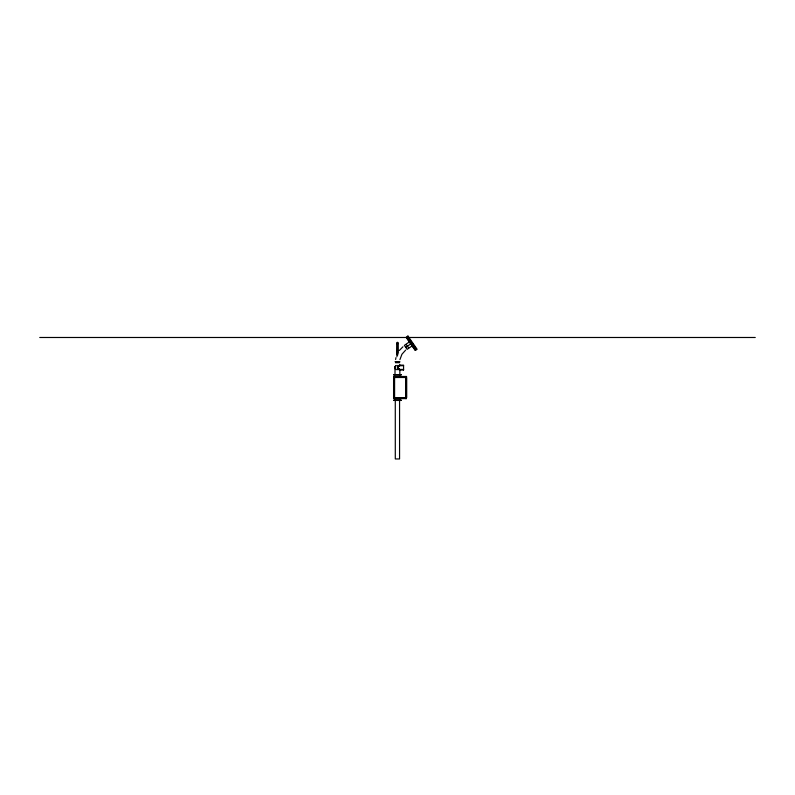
<?xml version="1.0" encoding="UTF-8"?>
<svg xmlns="http://www.w3.org/2000/svg" width="795" height="795" viewBox="0 0 795 795"><rect width="100%" height="100%" fill="white"/><g stroke="black" fill="none" stroke-linecap="round" stroke-linejoin="round"><path stroke-width="1.19" d="M394.996 374.684L395.026 367.588M399.845 374.703L399.865 369.993L403.572 369.993M395.522 366.127L395.036 367.429L395.522 365.77M395.045 367.32L395.145 366.843M395.612 359.499L395.96 357.641M399.935 359.578L401.942 354.242L405.639 350.118M395.185 366.734L395.493 366.157M399.358 350.446L402.936 346.799M397.858 367.061L399.716 364.756M397.957 367.161L399.875 365.153L403.572 365.144L403.572 369.983M398.007 367.121L400.273 365.322M406.642 337.686L407.795 336.891L416.282 349.114L415.119 349.919M409.336 341.93L404.377 345.368L407.129 349.343L412.098 345.904M405.758 347.355L410.717 343.917M397.768 354.938L397.768 342.446L397.162 342.426L396.963 356.687M395.413 362.709L399.686 362.679M39.75 337.487L755.25 337.487M397.162 343.828L397.768 343.828M398.673 365.7L403.572 365.7M398.673 369.437L403.572 369.437M393.585 376.482L406.652 376.482M393.604 377.496L406.454 377.496M393.604 397.599L406.454 397.599M394.588 398.593L394.588 376.532A1.004 1.004 0 0 0 393.585 377.496L393.585 397.599A1.004 1.004 0 0 0 394.588 398.603L406.454 398.603M395.065 361.616L399.895 361.636M393.604 374.674L401.246 374.713M393.604 374.882L401.246 374.912M393.614 376.482L394.499 376.492M393.604 398.603L401.236 398.643M393.595 400.213L401.236 400.243M393.793 400.422L401.038 400.451M397.848 342.436L397.967 353.179M397.56 367.697L400.263 369.824M397.589 367.737L399.855 369.973M397.619 367.777L399.696 370.381M407.129 337.348L415.616 349.571M407.656 338.451L414.761 348.697M406.195 344.454L408.63 347.962M395.204 368.473L395.493 369.009A3.25 2.027 0.2 0 1 395.334 368.264M406.652 377.496L406.652 397.599M406.454 377.118L406.454 398.206M406.344 376.502L406.344 398.593M405.748 376.502L405.748 398.593M399.567 399.855L399.567 458.953L395.294 458.953L395.284 399.855M397.44 365.452L397.44 369.705M397.162 342.446L397.162 354.938M399.17 369.297A2.425 2.425 0 0 1 398.762 369.625M396.288 369.715A2.425 2.425 0 0 1 396.288 365.462M398.762 365.551A2.425 2.425 0 0 1 399.388 366.137M395.552 369.397A3.25 2.534 0.2 0 1 395.334 368.433M407.944 336.047L406.295 337.199L415.467 350.416L417.117 349.263L407.944 336.047M407.746 337.169L406.593 337.974L414.841 349.87L416.004 349.065L407.746 337.169"/></g></svg>
